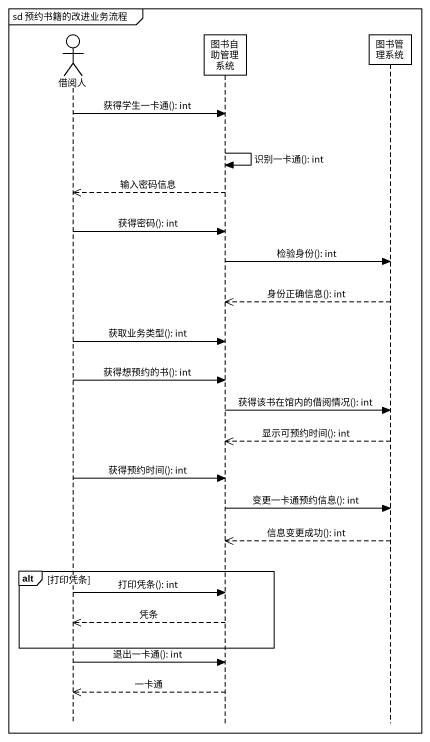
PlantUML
@startuml
mainframe sd 预约书籍的改进业务流程
hide footbox
actor 借阅人
participant 图书自助管理系统
participant 图书管理系统

借阅人 -> 图书自助管理系统 : 获得学生一卡通(): int
图书自助管理系统 -> 图书自助管理系统 : 识别一卡通(): int
图书自助管理系统 -->> 借阅人 : 输入密码信息
借阅人 -> 图书自助管理系统 : 获得密码(): int
图书自助管理系统 -> 图书管理系统 : 检验身份(): int
图书管理系统 -->> 图书自助管理系统 : 身份正确信息(): int
借阅人 -> 图书自助管理系统 : 获取业务类型(): int
借阅人 -> 图书自助管理系统 : 获得想预约的书(): int
图书自助管理系统 -> 图书管理系统 : 获得该书在馆内的借阅情况(): int
图书管理系统 -->> 图书自助管理系统 : 显示可预约时间(): int
借阅人 -> 图书自助管理系统 : 获得预约时间(): int
图书自助管理系统 -> 图书管理系统 : 变更一卡通预约信息(): int
图书管理系统 -->> 图书自助管理系统 : 信息变更成功(): int
alt 打印凭条
  借阅人 -> 图书自助管理系统 : 打印凭条(): int
  图书自助管理系统 -->> 借阅人 : 凭条
end
借阅人 -> 图书自助管理系统 : 退出一卡通(): int
图书自助管理系统 -->> 借阅人 : 一卡通
@enduml
